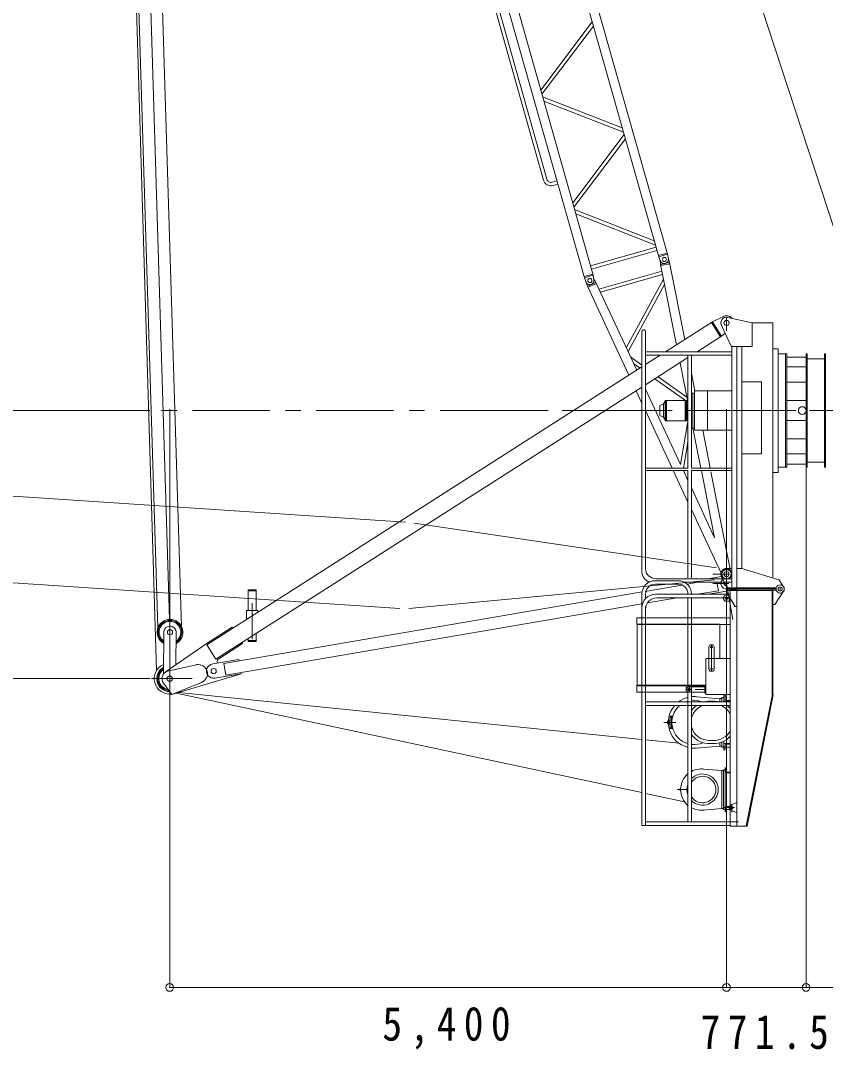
# Model space of a CAD drawing. Units: millimetres at full size, sheet at 1:150; details may follow other scales. Extents: x -30700 to 29919, y -306531 to 293469.
# Drawn here: x -8909 to -1103, y -10592 to -615 of the extents above; entities that cross this region are included whole.
import ezdxf

# ---------------------------------------------------------------- set-up
doc = ezdxf.new("R2010")
doc.units = ezdxf.units.MM
doc.header["$LTSCALE"] = 150
doc.header["$PDMODE"] = 32
doc.header["$PDSIZE"] = 75
doc.linetypes.add('CHAIN1', pattern=[8, 5, -1, 1, -1])
doc.linetypes.add('CHAIN2', pattern=[12, 9, -1, 1, -1])
doc.layers.add('1-1', color=7, linetype='Continuous', lineweight=18)
doc.layers.add('1-2', color=7, linetype='Continuous', lineweight=18)
doc.styles.add('ＭＳ ゴシック', font='')
doc.styles.get('ＭＳ ゴシック').set_extended_font_data('MS Gothic')

msp = doc.modelspace()

# ---------------------------------------------------------------- linework, layer by layer
at = {"layer": '1-1'}
for p, q in [((-7590.1, -6917.3), (-8267.3, 15412.7)), ((-2719.5, -2905.2), (-4345.3, 2840.2)), ((-3441.2, -3109.5), (-5067, 2635.9)), ((-3355.5, -3085.2), (-4981.2, 2660.2)), ((-5133.3, 2420.7), (-3836.2, -2163.3)), ((-3803.5, -2154), (-5100.6, 2430)), ((-7576.3, -6501.2), (-7840.1, 2053.3)), ((-7610.2, 2060.4), (-7346.4, -6494.2)), ((-7463.6, -6421.7), (-7720.9, 1981)), ((-3364.3, -626.8), (-3863.8, -1288.8)), ((-3352.7, -667.8), (-3852.2, -1329.9)), ((-3073, -1656), (-3845.4, -1353.8)), ((-3061.4, -1697), (-3833.8, -1394.9)), ((-3054.6, -1721), (-3554.1, -2383.1)), ((-3043, -1762), (-3542.5, -2424.1)), ((-3752.9, -2182.3), (-3707.2, -2169.4)), ((-3743.6, -2215), (-3697.9, -2202.1)), ((-2763.4, -2750.2), (-3535.7, -2448.1)), ((-2751.8, -2791.3), (-3524.1, -2489.1)), ((-3381.9, -2991.9), (-2745.9, -2811.9)), ((-3372.6, -3024.6), (-2736.7, -2844.6)), ((-2722.8, -2893.7), (-2637.1, -2869.4)), ((-2633.8, -2881), (-2626.3, -2924.9)), ((-2719.5, -2905.2), (-2702.9, -2946.6)), ((-2701.7, -2979.5), (-2705.1, -2941.1)), ((-2614.4, -2962.2), (-2701.7, -2979.5)), ((-2547.5, -3758.6), (-2701.7, -2979.5)), ((-2612, -2974), (-2699.3, -2991.3)), ((-2614.4, -2962.2), (-2625.8, -2925.4)), ((-2614.4, -2962.2), (-2467, -3707.2)), ((-3444.5, -3097.9), (-3358.7, -3073.6)), ((-3441.2, -3109.5), (-3355.5, -3085.2)), ((-3355.5, -3085.2), (-3348, -3129.1)), ((-3300, -3218.1), (-2688.7, -3045.1)), ((-3285.5, -3249.4), (-2682.1, -3078.6)), ((-3441.2, -3109.5), (-3424.5, -3150.8)), ((-3410.9, -3190.9), (-3425.3, -3148.8)), ((-3410.9, -3190.9), (-3330.2, -3153.3)), ((-3009.3, -4053.6), (-3410.9, -3190.9)), ((-3405.8, -3201.7), (-3325.1, -3164.2)), ((-3330.2, -3153.3), (-3349.3, -3121.7)), ((-2933.6, -4005.3), (-3330.2, -3153.3)), ((-3035.2, -3787.1), (-2673.2, -3123.2)), ((-3017.3, -3825.4), (-2662.9, -3175.3)), ((-2654, -3826.6), (-2199.4, -3536.2)), ((-2120.6, -3681.9), (-2209.5, -3542.7)), ((-2012.8, -3777.6), (-2111.9, -3570.3)), ((-1813.3, -3546.1), (-2050.2, -3493)), ((-1814.6, -3546.6), (-1612.3, -3546.6)), ((-1812.3, -3546.6), (-1812.3, -3776.6)), ((-1612.3, -6012.9), (-1612.3, -3546.6)), ((-2882.3, -5961.6), (-2882.3, -3629.9)), ((-2848.3, -5927.6), (-2848.3, -3629.5)), ((-2347.1, -3826.6), (-2110.5, -3675.4)), ((-2110.5, -3675.4), (-2075.2, -3647)), ((-2012.3, -3776.3), (-2012.3, -6105.8)), ((-2012.3, -3776.6), (-1812.3, -3776.6)), ((-1962.3, -3776.3), (-1962.3, -6115.3)), ((-1912.3, -3776.3), (-1912.3, -5927.5)), ((-2882.3, -3955.8), (-2993.7, -3876.1)), ((-2848.3, -3950.7), (-2707.2, -3860.6)), ((-2848.3, -4146.8), (-2436.3, -3883.6)), ((-2012.3, -3826.6), (-2847.7, -3826.6)), ((-2012.3, -3860.6), (-2847.7, -3860.6)), ((-2436.3, -3863.8), (-2436.3, -4954.1)), ((-2402.3, -3863.8), (-2402.3, -4954.1)), ((-1612.3, -3796.6), (-1562.3, -3796.6)), ((-1562.3, -4996.6), (-1562.3, -3796.6)), ((-1562.3, -3846.6), (-1478.8, -3846.6)), ((-1490.8, -4946.6), (-1490.8, -3846.6)), ((-1478.8, -4946.6), (-1478.8, -3846.6)), ((-1290.8, -3879.8), (-1478.8, -3879.8)), ((-1278.8, -4946.6), (-1278.8, -3846.6)), ((-1103.3, -4946.6), (-1103.3, -3846.6)), ((-7102.5, -6668.6), (-2882.3, -3972.5)), ((-2900.8, -3984.3), (-2964.6, -3938.8)), ((-2441.1, -4296.7), (-2513.1, -3932.7)), ((-1290.8, -3972.7), (-1478.8, -3972.7)), ((-1278.8, -3896.6), (-1112.3, -3896.6)), ((-2459.5, -4299.9), (-2756, -4087.9)), ((-2447, -4267), (-2725.2, -4068.1)), ((-2402.3, -4034.4), (-2368.2, -4206.6)), ((-7013.6, -6807.8), (-2882.3, -4168.5)), ((-2507.6, -4920.5), (-2848.3, -4188.6)), ((-1722.3, -4116.6), (-1909.3, -4116.6)), ((-1722.3, -4816.6), (-1722.3, -4116.6)), ((-1290.8, -4119.9), (-1478.8, -4119.9)), ((-2882.3, -4326.5), (-2938.9, -4204.7)), ((-2402.3, -4226.6), (-2373.3, -4226.6)), ((-2388.3, -4566.6), (-2388.3, -4227.7)), ((-2373.3, -4206.6), (-2016.1, -4206.6)), ((-2373.3, -4586.6), (-2373.3, -4206.6)), ((-2246.3, -4586.6), (-2246.3, -4206.6)), ((-2708.3, -4346.3), (-2673.8, -4331.3)), ((-2708.3, -4446.1), (-2708.3, -4346.3)), ((-2673.3, -4331.6), (-2658.8, -4306.7)), ((-2673.3, -4461), (-2673.3, -4331.6)), ((-2658.3, -4495.1), (-2658.3, -4298.1)), ((-2658.3, -4298.1), (-2448.3, -4298.1)), ((-2648.3, -4495.1), (-2648.3, -4298.1)), ((-2643.3, -4495.1), (-2643.3, -4298.1)), ((-2463.3, -4495.1), (-2463.3, -4298.1)), ((-2458.3, -4495.1), (-2458.3, -4298.1)), ((-2447.9, -4319.1), (-2436.3, -4319.1)), ((-1290.8, -4300.5), (-1478.8, -4300.5)), ((-2590.1, -4954.1), (-2849.4, -4397.1)), ((-2708.3, -4446.1), (-2672.7, -4461.4)), ((-2673.3, -4461), (-2658.8, -4485.9)), ((-2447.9, -4474.1), (-2436.3, -4474.1)), ((-2507.6, -4920.5), (-2436.3, -4503)), ((-2402.3, -4566.6), (-2373.3, -4566.6)), ((-2311.1, -4954.1), (-2387.7, -4566.5)), ((-2373.3, -4586.6), (-2016.1, -4586.6)), ((-2293, -4586.6), (-2220.3, -4954.1)), ((-1290.8, -4492.7), (-1478.8, -4492.7)), ((-1290.8, -4671.6), (-1478.8, -4671.6)), ((-2478.8, -4954.1), (-2436.3, -4705)), ((-1722.3, -4816.6), (-1910.6, -4816.6)), ((-1290.8, -4817.9), (-1478.8, -4817.9)), ((-2846.1, -4954.1), (-2436.3, -4954.1)), ((-2846.1, -4978.1), (-2436.3, -4978.1)), ((-2436.3, -5284.6), (-2578.9, -4978.1)), ((-2436.3, -5073.7), (-2480.7, -4978.1)), ((-2436.3, -4978.1), (-2436.3, -6018.2)), ((-2402.3, -4954.1), (-2016.6, -4954.1)), ((-2402.3, -4978.1), (-2016.6, -4978.1)), ((-2402.3, -4978.1), (-2402.3, -6018.2)), ((-2177.4, -5629.7), (-2306.3, -4978.1)), ((-1562.3, -4946.6), (-1478.8, -4946.6)), ((-1290.8, -4916.7), (-1478.8, -4916.7)), ((-1290.8, -4946.6), (-1278.8, -4946.6)), ((-1278.8, -4896.6), (-1114.2, -4896.6)), ((-1114.2, -4946.6), (-1103.3, -4946.6)), ((-5175.8, -5480.6), (-11133.7, -5084.8)), ((-2213.3, -4989.5), (-2023, -5951.6)), ((-1612.3, -4996.6), (-1562.3, -4996.6)), ((-2177.4, -5629.7), (-2402.3, -5146.7)), ((-2112.2, -5980.7), (-2402.3, -5357.6)), ((-5092.8, -5489.5), (-2160.3, -5923.1)), ((-5231.4, -6317.8), (-11189.3, -5922.1)), ((-2062.5, -5927.5), (-2014.7, -5927.5)), ((-1960.7, -5927.5), (-1912.3, -5927.5)), ((-1912.3, -5927.5), (-1553.7, -6037.1)), ((-2179.1, -6038.2), (-5144.6, -6316.6)), ((-2752.3, -6046.6), (-2532.3, -6046.6)), ((-2752.3, -6080.6), (-2532.3, -6080.6)), ((-2748.3, -6027.6), (-2012.3, -6027.6)), ((-2471.6, -6061.6), (-2012.3, -6061.6)), ((-2445.2, -6080.1), (-2337.3, -6061.6)), ((-2245.3, -6027.6), (-2112.5, -6004.9)), ((-2141.3, -6144.1), (-2155.4, -6061.6)), ((-2059.6, -6115.6), (-2111.9, -6006.3)), ((-2062.3, -6072.6), (-2002.6, -6421.3)), ((-1554.5, -6035.6), (-1508.9, -6104.6)), ((-6937.2, -6848.6), (-2880.4, -6154.5)), ((-6622.6, -6135.5), (-6702.6, -6135.5)), ((-6702.6, -6135.5), (-6702.6, -6335.5)), ((-6622.6, -6144.5), (-6702.6, -6144.5)), ((-6622.6, -6135.5), (-6622.6, -6335.5)), ((-2882.3, -6176.6), (-2882.3, -8420.6)), ((-2852.8, -6149.8), (-2494.2, -6088.5)), ((-2848.3, -6176.6), (-2848.3, -6210.7)), ((-2752.3, -6178.6), (-2029, -6178.6)), ((-2436.3, -6176.6), (-2436.3, -6178.4)), ((-2402.3, -6176.6), (-2402.3, -6178)), ((-2343.4, -6178.6), (-2141.3, -6144.1)), ((-2287.6, -6178.6), (-2289.2, -6169.4)), ((-2236.6, -6178.6), (-2062.3, -6148.8)), ((-2062.3, -6126.6), (-1582, -6126.6)), ((-2062.3, -6126.6), (-2062.3, -6157.4)), ((-2062.3, -6128.1), (-2062.3, -6137.6)), ((-2062.3, -6137.6), (-1582.7, -6137.6)), ((-2062.3, -6142.6), (-1612.2, -6142.6)), ((-2062.3, -6157.4), (-1977.5, -6296.6)), ((-2059.6, -6115.6), (-1581.1, -6115.6)), ((-2027.3, -6131.6), (-1962.3, -6131.6)), ((-2027.3, -6131.6), (-2027.3, -8426.6)), ((-1962.3, -6131.6), (-1962.3, -8426.6)), ((-1621.3, -7163.5), (-1621.3, -6126.6)), ((-1612.2, -7156.6), (-1612.2, -6126.6)), ((-1593.4, -6276.6), (-1508.9, -6148.7)), ((-6917.9, -6961.3), (-2882.3, -6270.8)), ((-2830, -6261.9), (-2542.1, -6212.6)), ((-2738.3, -6212.6), (-2029, -6212.6)), ((-2436.3, -6212), (-2436.3, -8386.5)), ((-2436.3, -6212.3), (-2436.3, -8386.5)), ((-2402.3, -6213.8), (-2402.3, -8386.5)), ((-2062.4, -6246.6), (-2026.9, -6246.6)), ((-2061.5, -6186.6), (-2041.3, -6186.6)), ((-1614.1, -6276.6), (-1593.4, -6276.6)), ((-6717.6, -6335.5), (-6717.6, -6422.7)), ((-6607.6, -6335.5), (-6717.6, -6335.5)), ((-6607.6, -6335.5), (-6607.6, -6352.4)), ((-2848.3, -6298.1), (-2848.3, -8420.6)), ((-2848.3, -6322.6), (-2848.3, -8386.6)), ((-1977.5, -6296.6), (-1966.9, -6296.6)), ((-2932.3, -6406.6), (-2034.5, -6406.6)), ((-2932.3, -6406.6), (-2932.3, -6472.6)), ((-2030.2, -6472.6), (-2932.3, -6472.6)), ((-2927.3, -6466.6), (-2927.3, -7066.6)), ((-2127.3, -6466.6), (-2927.3, -6466.6)), ((-2127.3, -6466.6), (-2127.3, -6800.3)), ((-7519.8, -6546.3), (-7522.3, -6951.3)), ((-7399.8, -6547), (-7401.8, -6863.4)), ((-7107.9, -6660.1), (-6855.1, -6498.6)), ((-6849.7, -6507), (-6855.1, -6498.6)), ((-6622.6, -6558), (-6622.6, -6635.5)), ((-7107.9, -6660.1), (-7505.3, -6935)), ((-7013.6, -6807.8), (-7102.5, -6668.6)), ((-6987.3, -6802.8), (-6755.4, -6654.7)), ((-6760.8, -6646.3), (-6755.4, -6654.7)), ((-6702.6, -6609.1), (-6702.6, -6635.5)), ((-6622.6, -6626.5), (-6702.6, -6626.5)), ((-6622.6, -6635.5), (-6702.6, -6635.5)), ((-2232.3, -6690.3), (-2232.3, -6902.1)), ((-2182.3, -6691.1), (-2182.3, -6903.9)), ((-7206.6, -6861.6), (-7479.2, -6923.5)), ((-7000.7, -6833.2), (-6998.5, -6845.9)), ((-6937.2, -6848.6), (-6917.9, -6961.3)), ((-2262.3, -6801.6), (-2034.9, -6801.6)), ((-2262.3, -6801.6), (-2262.3, -7151.6)), ((-6767.9, -6948.8), (-7441.6, -7149.7)), ((-7024.2, -6992.6), (-6767.9, -6948.8)), ((-6770.1, -6936), (-6767.9, -6948.8)), ((-7163.3, -7036.4), (-7160.7, -7035.6)), ((-2932.3, -7060.6), (-2264.4, -7060.6)), ((-2927.3, -7066.6), (-2264.4, -7066.6)), ((-2452.3, -7080.2), (-2448.7, -7076.6)), ((-2452.3, -7123.1), (-2452.3, -7080.2)), ((-2448.7, -7076.6), (-2272.3, -7076.6)), ((-2272.3, -7066.6), (-2264.8, -7066.6)), ((-7401, -7137.6), (-2882.3, -8101.8)), ((-7378.2, -7130.8), (-2882.3, -7585.6)), ((-2452.3, -7123.1), (-2448.7, -7126.6)), ((-2448.7, -7126.6), (-2272.3, -7126.6)), ((-2126.6, -7191.2), (-2356, -7171.5)), ((-2262.3, -7151.6), (-2034.9, -7151.6)), ((-2087.3, -7180.6), (-2107.3, -7180.6)), ((-2107.3, -7180.6), (-2107.3, -7220.8)), ((-2087.3, -7151.8), (-2087.3, -7215.6)), ((-2087.3, -7153.5), (-2087.3, -7220.8)), ((-2075.2, -7199.6), (-2075.2, -7160.6)), ((-1621.3, -7163.5), (-1870.3, -8424.9)), ((-1609.9, -7152.7), (-1861.5, -8426.6)), ((-2843.8, -7222.6), (-2029, -7222.6)), ((-2843.8, -7256.6), (-2029, -7256.6)), ((-2232.2, -7215.7), (-2182.2, -7215.7)), ((-2127.3, -7190.6), (-2107.3, -7190.6)), ((-2127.3, -7222.7), (-2127.3, -7190.6)), ((-2087.3, -7215.6), (-2027.3, -7215.6)), ((-2027.3, -7209.6), (-2065.3, -7209.6)), ((-2607.3, -7360.6), (-2607.3, -7480.6)), ((-2607.3, -7360.6), (-2584.4, -7360.6)), ((-2597.3, -7360.6), (-2597.3, -7480.6)), ((-2627.3, -7405.9), (-2613.1, -7405.9)), ((-2612.3, -7395.9), (-2607.7, -7395.9)), ((-2612.3, -7395.9), (-2612.3, -7445.9)), ((-2607.2, -7445.9), (-2612.3, -7445.9)), ((-2607.3, -7480.6), (-2583.9, -7480.6)), ((-2848.3, -7589), (-2525.9, -7621.6)), ((-2126.6, -7650), (-2356, -7669.7)), ((-2232.2, -7595.5), (-2182.2, -7595.5)), ((-2232.2, -7595.7), (-2182.2, -7595.7)), ((-2232.2, -7625.5), (-2182.2, -7625.5)), ((-2232.2, -7625.7), (-2182.2, -7625.7)), ((-2127.3, -7618.5), (-2127.3, -7650.6)), ((-2127.3, -7650.6), (-2107.3, -7650.6)), ((-2087.3, -7687.7), (-2087.3, -7603.3)), ((-2087.3, -7690.6), (-2087.3, -7625.6)), ((-2087.3, -7690.6), (-2087.3, -7625.6)), ((-2087.3, -7625.6), (-2027.3, -7625.6)), ((-2075.2, -7641.6), (-2075.2, -7680.6)), ((-2027.3, -7631.6), (-2065.3, -7631.6)), ((-2085.3, -7690.6), (-2087.3, -7690.6)), ((-2085.3, -7690.6), (-2087.3, -7690.6)), ((-2106.7, -7888.7), (-2290.2, -7873)), ((-2075.3, -7880.3), (-2091.3, -7880.3)), ((-2091.3, -7880.3), (-2091.3, -8221.8)), ((-2075.2, -7857.2), (-2075.2, -7908.3)), ((-2075.2, -7858.6), (-2075.2, -8227.4)), ((-2065.7, -7895.5), (-2065.7, -7864.3)), ((-2107.3, -7888.3), (-2091.3, -7888.3)), ((-2107.3, -8231.2), (-2107.3, -7888.3)), ((-2075.2, -7908.3), (-2027.3, -7908.3)), ((-2027.3, -7903.5), (-2057.7, -7903.5)), ((-2507.2, -8060.5), (-2507.2, -8084.5)), ((-2848.3, -8109.1), (-2469, -8190)), ((-2106.7, -8255.8), (-2290.2, -8271.6)), ((-2107.3, -8230.6), (-2107.3, -8256.3)), ((-2107.3, -8256.3), (-2091.3, -8256.3)), ((-2075.2, -8285.9), (-2075.2, -8218.5)), ((-2075.2, -8288.3), (-2075.2, -8236.3)), ((-2075.2, -8288.3), (-2075.2, -8236.3)), ((-2075.2, -8236.3), (-2027.3, -8236.3)), ((-2065.7, -8249.1), (-2065.7, -8280.3)), ((-2027.3, -8241.1), (-2057.7, -8241.1)), ((-1962.6, -8196.3), (-2022.7, -8223.9)), ((-1962.6, -8296.4), (-2022.5, -8269.4)), ((-2073.7, -8288.3), (-2075.2, -8288.3)), ((-2073.7, -8288.3), (-2075.2, -8288.3)), ((-2882.3, -8420.6), (-2027.9, -8420.6)), ((-2848.3, -8386.6), (-1945.5, -8386.6)), ((-2027.3, -8426.6), (-1861.5, -8426.6))]:
    msp.add_line(p, q, dxfattribs=at)
at = {"layer": '1-1', "linetype": 'CHAIN1'}
for p, q in [((-2062.3, -3495.6), (-2062.3, -3623.6)), ((-4557, -4396.6), (816.4, -4396.6)), ((-2195.1, -5982.6), (-2039.4, -5982.6)), ((-2062.3, -5901.6), (-2062.3, -6107.9)), ((-2195.1, -6072.6), (-2039.4, -6072.6)), ((-2112.5, -6027.6), (-2036.6, -6027.6)), ((-1542.3, -6114.8), (-1542.3, -6138.1)), ((-1542.3, -6138.5), (-1542.3, -6115.1)), ((-2064.4, -6216.6), (-2028.5, -6216.6)), ((-2062.3, -6211.2), (-2062.3, -6225.1)), ((-2207.3, -6669.8), (-2207.3, -6919.6)), ((-2195.2, -6691.6), (-2222.1, -6691.6)), ((-2192.2, -6901.6), (-2221.7, -6901.6)), ((-2422.3, -7123.1), (-2422.3, -7080.2)), ((-2445.7, -7101.6), (-2406.6, -7101.6)), ((-2367.3, -7101.6), (-2271.4, -7101.6)), ((-2034.7, -7660.6), (-2098.8, -7660.6)), ((-2086.7, -8246.6), (-1985, -8246.6)), ((-2033.2, -8264.3), (-2084.5, -8264.3)), ((-2012.3, -8209.9), (-2012.3, -8290.2))]:
    msp.add_line(p, q, dxfattribs=at)
at = {"layer": '1-1', "color": 2, "linetype": 'CHAIN1'}
for p, q in [((-30040.5, -4396.6), (16524.7, -4396.6)), ((-7462.6, -7186.9), (-7462.6, -6612.1)), ((-7639.2, -6996.5), (-7244.4, -6996.5))]:
    msp.add_line(p, q, dxfattribs=at)
at = {"layer": '1-1', "color": 2, "linetype": 'CHAIN2'}
msp.add_line((-6662.6, -6263.4), (-6662.6, -6612.1), dxfattribs=at)
at = {"layer": '1-1', "color": 4, "linetype": 'CHAIN1', "lineweight": 9}
for p, q in [((-2670.6, -7420.9), (-2553.5, -7420.9)), ((-2541.9, -8072.5), (-2448.3, -8072.5))]:
    msp.add_line(p, q, dxfattribs=at)
at = {"layer": '1-1'}
for points in [[(-2719.5, -2905.2), (-2633.8, -2881), (-4259.6, 2864.4)], [(-2110.5, -3675.4), (-2199.4, -3536.2), (-2093.2, -3483.8)], [(-1290.8, -4946.6), (-1290.8, -3846.6), (-1278.8, -3846.6)], [(-1112.3, -4946.6), (-1112.3, -3846.6), (-1103.3, -3846.6)], [(-2658.3, -4495.1), (-2448.3, -4495.1), (-2448.3, -4298.1)], [(-7045.4, -6853.9), (-6791.5, -6810.5), (-6789.3, -6823.3)], [(-7152.9, -7032.8), (-7441.6, -7149.7), (-7522.6, -7041.7)], [(-2932.3, -7060.6), (-2932.3, -7126.6), (-2272.8, -7126.6)], [(-2272.3, -7066.6), (-2272.3, -7136.6), (-2264.8, -7136.6)], [(-2627.3, -7405.9), (-2627.3, -7435.9), (-2612.6, -7435.9)], [(-2087.3, -7660.6), (-2107.3, -7660.6), (-2107.3, -7612.5)], [(-2075.3, -8264.3), (-2091.3, -8264.3), (-2091.3, -8225.8)]]:
    msp.add_lwpolyline(points, dxfattribs=at)
for centre, radius in [((-2665.8, -2931.6), 20), ((-3387.4, -3135.8), 20), ((-2062.3, -3546.6), 25), ((-1328.3, -4396.6), 37.5), ((-2062.3, -5982.6), 50), ((-2062.3, -5982.6), 44.5), ((-2062.3, -5982.6), 25), ((-2062.3, -5982.6), 25), ((-1542.3, -6126.6), 20), ((-1542.3, -6126.6), 20), ((-2062.3, -6216.6), 12), ((-7459.8, -6546.7), 25), ((-2207.3, -6691.6), 8), ((-7462.6, -6996.7), 25), ((-7036, -6923.5), 25), ((-2422.3, -7101.6), 12)]:
    msp.add_circle(centre, radius, dxfattribs=at)
at = {"layer": '1-1', "linetype": 'CHAIN1'}
msp.add_circle((-2012.3, -8246.6), 12, dxfattribs=at)
at = {"layer": '1-1'}
for centre, radius, start, end in [((-3764, -2142.8), 75, 195.79993, 285.79993), ((-3764, -2142.8), 41, 195.79993, 285.79993), ((-2665.8, -2931.6), 40, 195.79993, 9.63861), ((-3387.4, -3135.8), 40, 195.79993, 9.63861), ((-2062.3, -3546.6), 55, 75.18387, 219.0258), ((-2062.3, -3546.6), 70, 39.13023, 122.57198), ((-2865.6, -3629.7), 17, 358.56786, 186.49944), ((-2782.3, -5961.6), 100, 180, 255.84538), ((-2748.3, -5927.6), 100, 180, 270), ((-2062.3, -5982.6), 55, 85.57111, 219.0258), ((-2752.3, -6176.6), 130, 90, 180), ((-2752.3, -6176.6), 96, 90, 180), ((-2532.3, -6176.6), 130, 0, 90), ((-2532.3, -6176.6), 96, 0, 90), ((-2062.3, -6072.5), 55, 135.50903, 274.42889), ((-2062.3, -6072.5), 25, 154.90129, 251.84297), ((-2752.3, -6308.6), 130, 90, 180), ((-1542.3, -6126.6), 40, 320.81233, 180.45786), ((-1542.3, -6126.6), 40, 161.61534, 39.18767), ((-2738.3, -6322.6), 110, 90, 180), ((-2062.3, -6216.6), 30, 83.65642, 278.03748), ((-7459.8, -6546.7), 125, 298.32614, 240.95613), ((-7459.8, -6546.7), 115, 301.0894, 238.19237), ((-7459.8, -6546.7), 105, 304.49019, 234.79123), ((-7459.8, -6546.7), 60, 348.30872, 179.64026), ((-2207.3, -6691.6), 25, 353.96635, 182.42422), ((-7462.7, -6996.5), 150, 113.18346, 276.85164), ((-7186.6, -6949.4), 90, 292.04602, 99.70818), ((-7036, -6923.5), 70, 97.69067, 279.70807), ((-6971.1, -6828.1), 30, 122.5733, 189.7084), ((-7462.6, -6996.7), 125, 118.32614, 270), ((-7462.6, -6996.7), 115, 121.0894, 270), ((-7462.6, -6996.7), 105, 124.4913, 261.28522), ((-7462.6, -6996.7), 75, 102.78407, 216.8699), ((-2207.2, -6901.6), 25, 178.23964, 359.47879), ((-2377.3, -7420.6), 250, 104.28757, 127.41017), ((-2377.3, -7420.6), 250, 84.19104, 95.38257), ((-2085.3, -7160.6), 10, 0, 64.29559), ((-2377.3, -7420.6), 250, 139.85583, 255.39542), ((-2377.3, -7420.6), 215, 130.35863, 253.6378), ((-2377.3, -7420.6), 215, 106.64699, 112.28545), ((-2232.2, -7420.7), 175, 112.74771, 164.85669), ((-2377.3, -7420.6), 215, 67.38747, 96.25456), ((-2232.2, -7420.7), 205, 127.80685, 144.84119), ((-2232.2, -7420.7), 205, 87.30673, 103.01265), ((-2182.2, -7420.7), 205, 76.1214, 92.63298), ((-2182.2, -7420.7), 175, 27.84573, 68.00668), ((-2065.3, -7199.6), 10, 180, 270), ((-2182.2, -7420.7), 205, 40.97585, 52.84819), ((-2621.3, -7421.1), 16.1, 111.78433, 247.78499), ((-2232.2, -7420.7), 175, 193.44946, 273.28101), ((-2232.2, -7420.7), 205, 214.50908, 273.28101), ((-2182.2, -7420.7), 205, 266.74954, 319.6815), ((-2182.2, -7420.7), 175, 266.74954, 333.95204), ((-2377.3, -7420.6), 215, 263.8149, 293.46523), ((-2377.3, -7420.6), 250, 264.76154, 277.04547), ((-2085.3, -7680.6), 10, 270, 0), ((-2065.3, -7641.6), 10, 90, 180), ((-2307.3, -8072.3), 200, 95.64136, 118.33679), ((-2307.3, -8072.3), 200, 84.19104, 95.38257), ((-2073.7, -7864.3), 8, 0, 64.29559), ((-2307.3, -8072.3), 200, 130.14003, 229.85997), ((-2294.6, -8072.3), 151.5, 224.71547, 135.28453), ((-2294.6, -8072.3), 129, 213.43068, 146.56932), ((-2057.7, -7895.5), 8, 180, 270), ((-2502.5, -8072.7), 12.9, 111.78433, 247.78499), ((-2294.6, -8072.3), 151.5, 159.23416, 200.76584), ((-2307.3, -8072.3), 200, 241.66321, 264.97617), ((-2307.3, -8072.3), 200, 264.76154, 277.04547), ((-2073.7, -8280.3), 8, 270, 0), ((-2057.7, -8249.1), 8, 90, 180), ((-2012.2, -8246.6), 25, 111.08369, 249.3658)]:
    msp.add_arc(centre, radius, start, end, dxfattribs=at)
at = {"layer": '1-2', "color": 4, "lineweight": 9}
for p, q in [((-7462.6, -4384.7), (-7462.6, -9991.2)), ((-2062.3, -4384.7), (-2062.3, -9991.2)), ((-7654.2, -4396.6), (-11160.1, -4396.6)), ((-1290.8, -4518.2), (-1290.8, -9991.2)), ((-7654.2, -6996.5), (-11160.1, -6996.5)), ((-7462.6, -9991.2), (-2062.3, -9991.2)), ((-2062.3, -9991.2), (-1290.8, -9991.2))]:
    msp.add_line(p, q, dxfattribs=at)
at = {"layer": '1-2'}
msp.add_lwpolyline([(-1915.4, 101.2), (-362.2, -4636.1), (90.7, -4636.1), (-344, -4752.5)], dxfattribs=at)
at = {"layer": '1-2', "color": 4, "lineweight": 9}
msp.add_lwpolyline([(22229.2, -4518.2), (22229.2, -9991.2), (-1290.8, -9991.2)], dxfattribs=at)
at = {"layer": '1-2', "color": 4}
for p in [(-7462.6, -9991.2), (-2062.3, -9991.2), (-1290.8, -9991.2)]:
    msp.add_point(p, dxfattribs=at)

# ---------------------------------------------------------------- texts
at = {"layer": '1-2', "char_height": 329.9, "attachment_point": 7, "style": 'ＭＳ ゴシック'}
for s, insert in [('\\T1.38;\\W0.85;5,400', (-5399.9, -10592.1)), ('\\T1.38;\\W0.85;771.5', (-2314, -10592.1)), ('\\T1.38;\\W0.85;771.5', (-2314, -10592.1))]:
    msp.add_mtext(s, dxfattribs=dict(at, insert=insert))

doc.saveas('drawing.dxf')
